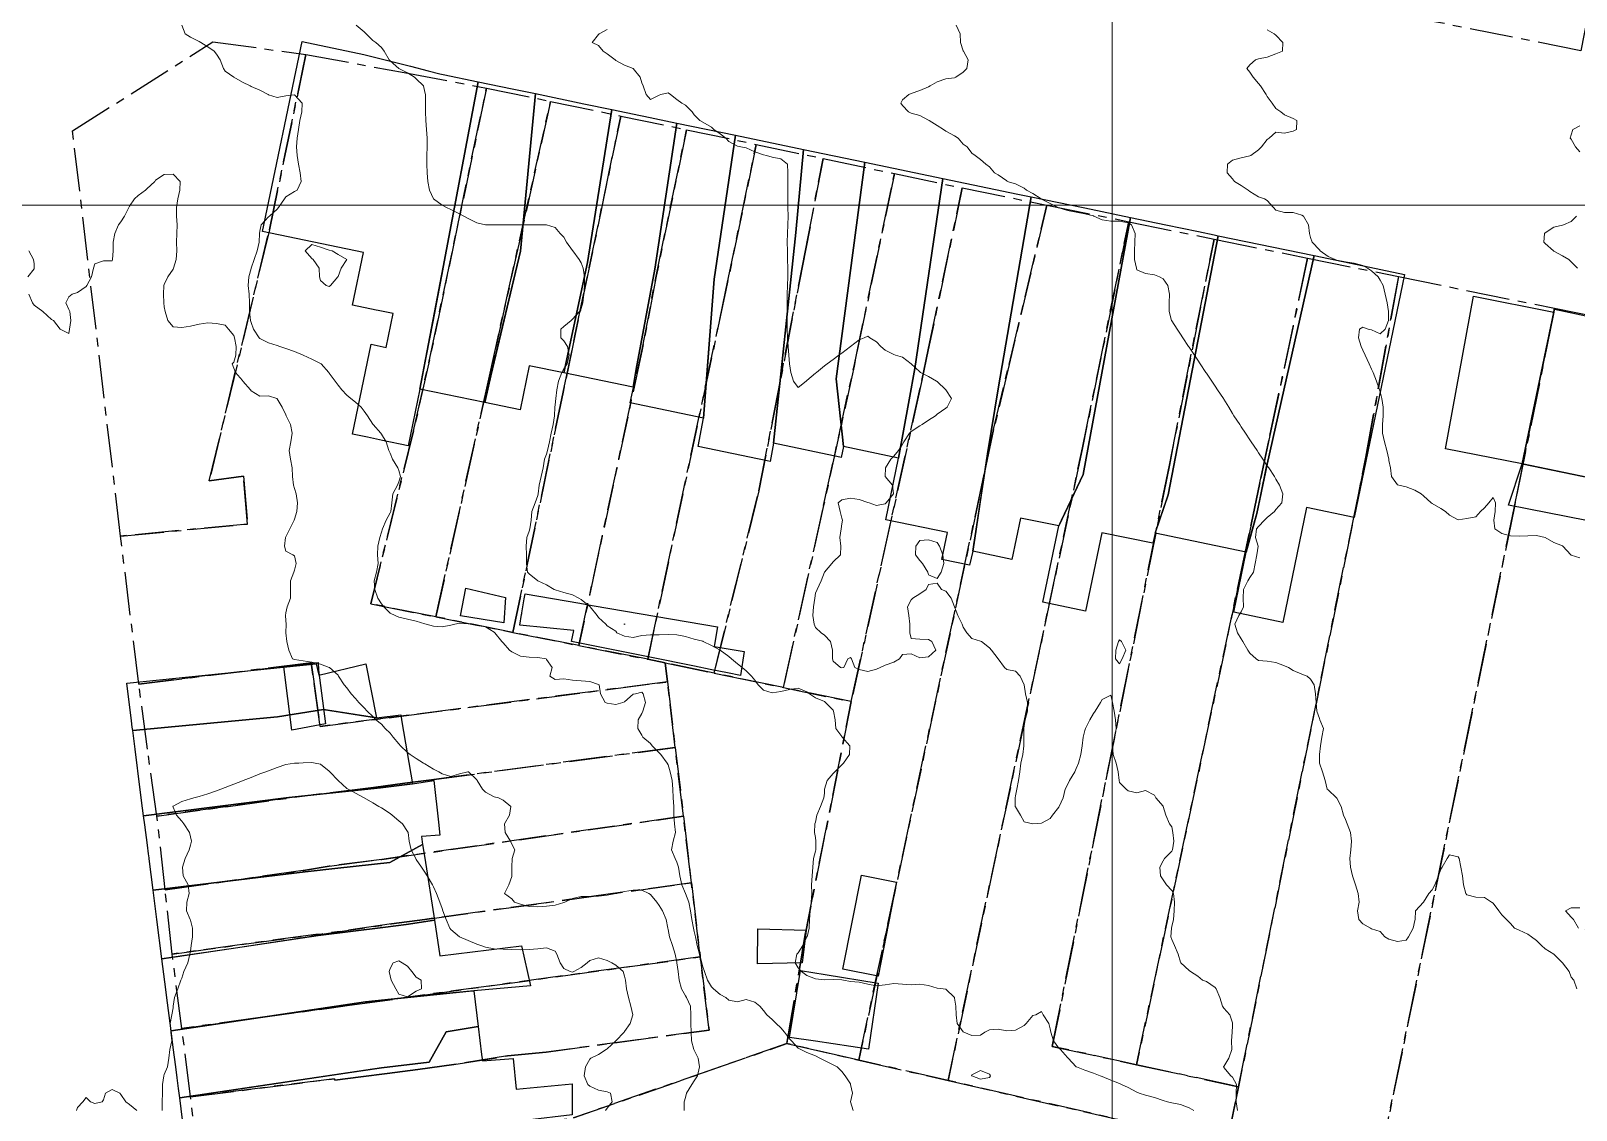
# Model space of a CAD drawing. Header units: centimetres. Extents: x 0 to 642158, y -847 to 649707.
# Drawn here: x 617204.6 to 617293.5, y 621535.3 to 621597.4 of the extents above; entities that cross this region are included whole.
import ezdxf

# ---------------------------------------------------------------- set-up
doc = ezdxf.new("R2010")
doc.units = ezdxf.units.CM
doc.header["$MEASUREMENT"] = 0
doc.linetypes.add('CENTERX2', pattern=[4, 2.5, -0.5, 0.5, -0.5])
doc.layers.add('MEV_grille', color=254, linetype='Continuous', lineweight=9)
doc.layers.add('WAL_topographie 0.5', color=253, linetype='Continuous', lineweight=20)
doc.layers.add('SPW_batiments', color=7, linetype='Continuous')
doc.layers.add('SPW_parcellaire cadastral', color=7, linetype='CENTERX2', lineweight=25, true_color=0xff0542)

# ---------------------------------------------------------------- blocks, each defined once
blk = doc.blocks.new('*U114')
at = {"layer": 'MEV_grille', "transparency": 33554687}
blk.add_lwpolyline([(-1338.461, 0), (1338.461, 0)], dxfattribs=at)
blk = doc.blocks.new('*U115')
at = {"layer": 'MEV_grille', "color": 0, "linetype": 'ByBlock', "lineweight": -2, "transparency": 16777216}
blk.add_blockref('*U114', (0, -800), dxfattribs=at)
blk = doc.blocks.new('*U112')
at = {"layer": 'MEV_grille', "transparency": 33554687}
blk.add_lwpolyline([(0, 1825.476), (0, -1825.476)], dxfattribs=at)
blk = doc.blocks.new('*U113')
at = {"layer": 'MEV_grille', "color": 0, "linetype": 'ByBlock', "lineweight": -2, "transparency": 16777216}
blk.add_blockref('*U112', (1900, 0), dxfattribs=at)

msp = doc.modelspace()

# ---------------------------------------------------------------- linework, layer by layer
at = {"layer": 'SPW_batiments'}
for points in [[(617226.292, 621573.532), (617224.816, 621573.839), (617223.946, 621574.02), (617223.088, 621574.199), (617224.164, 621579.369), (617225.023, 621579.19), (617225.429, 621581.139), (617224.569, 621581.318), (617224.445, 621581.344), (617223.083, 621581.627), (617223.714, 621584.658), (617217.911, 621585.865), (617220.187, 621596.803), (617223.733, 621596.065), (617225.97, 621595.496), (617226.423, 621595.38), (617227.442, 621595.121), (617228.104, 621594.953), (617228.298, 621594.913), (617230.315, 621594.493), (617228.304, 621583.815), (617228.283, 621583.707), (617227.706, 621580.665), (617227.334, 621578.708), (617226.97, 621576.79), (617226.292, 621573.532)], [(617230.7, 621576.014), (617226.97, 621576.79), (617228.304, 621583.815), (617230.315, 621594.493), (617232.277, 621594.085), (617233.623, 621593.805), (617232.758, 621584.734), (617231.045, 621577.553), (617230.7, 621576.014)], [(617233.259, 621578.139), (617232.729, 621575.592), (617230.7, 621576.014), (617231.045, 621577.553), (617231.282, 621578.55), (617232.758, 621584.734), (617233.623, 621593.805), (617236.398, 621593.227), (617238.016, 621592.891), (617236.619, 621584.077), (617235.253, 621577.724), (617233.259, 621578.139)], [(617239.235, 621576.896), (617235.253, 621577.724), (617236.619, 621584.077), (617238.016, 621592.891), (617239.667, 621592.547), (617239.86, 621592.507), (617241.759, 621592.111), (617240.494, 621583.688), (617239.417, 621577.929), (617239.235, 621576.896)], [(617243.29, 621575.119), (617239.077, 621575.995), (617239.263, 621576.89), (617239.235, 621576.896), (617239.417, 621577.929), (617240.494, 621583.688), (617241.759, 621592.111), (617245.136, 621591.409), (617243.91, 621583.13), (617243.29, 621575.119)], [(617246.951, 621572.665), (617242.988, 621573.49), (617243.29, 621575.119), (617243.484, 621577.631), (617243.91, 621583.13), (617245.136, 621591.409), (617249.056, 621590.593), (617248.606, 621585.813), (617247.317, 621573.673), (617247.137, 621572.626), (617246.951, 621572.665)], [(617251.356, 621573.48), (617251.227, 621572.86), (617251.136, 621572.879), (617247.317, 621573.673), (617248.606, 621585.813), (617249.056, 621590.593), (617252.59, 621589.858), (617250.937, 621577.391), (617251.356, 621573.48)], [(617251.356, 621573.48), (617250.937, 621577.391), (617252.59, 621589.858), (617257.079, 621588.924), (617255.461, 621577.985), (617255.135, 621576.182), (617254.522, 621572.821), (617251.356, 621573.48)], [(617261.398, 621588.025), (617262.151, 621587.869), (617260.274, 621576.926), (617259.653, 621573.063), (617259.287, 621570.678), (617258.906, 621568.197), (617258.791, 621567.448), (617258.615, 621566.644), (617257.014, 621566.978), (617257.336, 621568.524), (617253.782, 621569.264), (617254.522, 621572.821), (617255.135, 621576.182), (617255.461, 621577.985), (617257.079, 621588.924), (617261.398, 621588.025)], [(617267.868, 621586.679), (617265.144, 621571.865), (617263.746, 621568.907), (617261.536, 621569.366), (617261.039, 621566.98), (617258.791, 621567.448), (617259.161, 621569.859), (617259.653, 621573.063), (617260.274, 621576.926), (617262.149, 621587.861), (617262.151, 621587.869), (617265.255, 621587.223), (617267.868, 621586.679)], [(617263.907, 621569.248), (617265.144, 621571.865), (617267.868, 621586.679), (617269.908, 621586.254), (617271.8, 621585.86), (617272.687, 621585.676), (617272.932, 621585.625), (617270.055, 621570.703), (617269.297, 621568.519), (617269.291, 621568.5), (617269.168, 621567.909), (617266.221, 621568.522), (617265.281, 621564.002), (617262.831, 621564.512), (617263.746, 621568.907), (617263.802, 621569.025), (617263.907, 621569.248)], [(617274.538, 621567.408), (617269.291, 621568.5), (617270.055, 621570.703), (617272.932, 621585.625), (617278.447, 621584.478), (617275.737, 621572.46), (617275.149, 621569.625), (617274.538, 621567.408)], [(617280.928, 621583.961), (617283.66, 621583.393), (617280.747, 621569.395), (617278.015, 621569.963), (617276.64, 621563.356), (617273.817, 621563.944), (617274.538, 621567.408), (617274.868, 621568.603), (617275.149, 621569.625), (617275.335, 621570.52), (617275.732, 621572.437), (617275.737, 621572.46), (617278.447, 621584.477), (617280.928, 621583.961)], [(617292.253, 621581.223), (617290.421, 621572.495), (617286.02, 621573.353), (617287.619, 621582.137), (617292.253, 621581.223)], [(617300.955, 621579.547), (617299.005, 621570.707), (617290.421, 621572.495), (617292.253, 621581.223), (617292.286, 621581.387), (617300.955, 621579.547)], [(617290.421, 621572.495), (617296.839, 621571.159), (617296.367, 621568.773), (617289.645, 621570.103), (617290.421, 621572.495)], [(617231.888, 621564.797), (617231.789, 621563.33), (617229.306, 621563.73), (617229.605, 621565.33), (617231.888, 621564.797)], [(617243.68, 621560.644), (617242.773, 621560.826), (617240.209, 621561.344), (617235.691, 621562.256), (617235.828, 621562.881), (617232.711, 621563.189), (617232.818, 621563.816), (617232.828, 621563.87), (617232.833, 621563.903), (617232.973, 621564.714), (617233.022, 621565), (617236.173, 621564.458), (617236.881, 621564.337), (617240.608, 621563.697), (617244.101, 621563.097), (617243.927, 621562.08), (617243.907, 621561.967), (617245.632, 621561.67), (617245.419, 621560.293), (617244.673, 621560.443), (617243.68, 621560.644)], [(617221.148, 621560.314), (617223.858, 621560.972), (617224.473, 621557.854), (617221.636, 621558.302), (617221.408, 621558.339), (617218.771, 621557.924), (617210.431, 621557.137), (617210.406, 621557.329), (617210.36, 621557.692), (617210.085, 621559.846), (617220.989, 621560.967), (617221.148, 621560.314)], [(617221.122, 621560.612), (617221.523, 621557.512), (617219.583, 621557.156), (617219.129, 621560.789), (617220.756, 621561.002), (617221.101, 621561.048), (617221.122, 621560.612)], [(617224.473, 621557.854), (617225.865, 621558.035), (617225.934, 621557.623), (617226.535, 621554.051), (617224.688, 621553.831), (617224.534, 621553.814), (617219.427, 621553.271), (617211.058, 621552.221), (617211.003, 621552.651), (617210.867, 621553.721), (617210.57, 621556.046), (617210.431, 621557.137), (617218.771, 621557.924), (617221.408, 621558.339), (617224.473, 621557.854)], [(617228.033, 621551.845), (617228.115, 621551.1), (617227.049, 621551.032), (617227.122, 621550.56), (617225.237, 621549.535), (617222.244, 621549.202), (617220.366, 621548.992), (617211.606, 621547.932), (617211.374, 621549.746), (617211.369, 621549.791), (617211.338, 621550.029), (617211.274, 621550.534), (617211.126, 621551.695), (617211.058, 621552.221), (617219.427, 621553.271), (617221.402, 621553.481), (617224.688, 621553.831), (617226.535, 621554.051), (617227.768, 621554.257), (617228.033, 621551.845)], [(617225.237, 621549.535), (617227.122, 621550.56), (617227.244, 621549.771), (617227.798, 621546.207), (617226.171, 621545.956), (617224.986, 621545.806), (617221.11, 621545.314), (617216.092, 621544.564), (617212.112, 621543.97), (617211.822, 621546.243), (617211.606, 621547.932), (617220.366, 621548.992), (617222.244, 621549.202), (617225.237, 621549.535)], [(617254.407, 621548.399), (617253.358, 621542.983), (617251.308, 621543.383), (617252.39, 621548.799), (617254.407, 621548.399)], [(617212.112, 621543.97), (617221.11, 621545.314), (617224.986, 621545.806), (617226.171, 621545.956), (617227.798, 621546.207), (617228.116, 621544.157), (617232.823, 621544.735), (617233.341, 621542.433), (617230.076, 621542.141), (617228.454, 621541.977), (617223.825, 621541.508), (617212.64, 621539.835), (617212.379, 621541.878), (617212.336, 621542.219), (617212.112, 621543.97)], [(617249.208, 621545.633), (617248.974, 621543.749), (617246.408, 621543.682), (617246.424, 621545.698), (617249.208, 621545.633)], [(617252.8, 621538.776), (617249.734, 621539.229), (617248.25, 621539.448), (617248.874, 621543.305), (617250.301, 621543.072), (617253.344, 621542.574), (617252.8, 621538.776)], [(617230.076, 621542.141), (617230.323, 621540.091), (617228.478, 621539.775), (617227.491, 621538.03), (617224.755, 621537.705), (617213.134, 621535.966), (617213.064, 621536.515), (617212.986, 621537.121), (617212.905, 621537.759), (617212.762, 621538.875), (617212.64, 621539.835), (617223.825, 621541.508), (617229.802, 621542.113), (617230.076, 621542.141)], [(617213.134, 621535.966), (617223.569, 621537.528), (617224.755, 621537.705), (617227.491, 621538.03), (617228.478, 621539.775), (617230.323, 621540.091), (617230.519, 621538.466), (617230.563, 621538.103), (617232.339, 621538.249), (617232.502, 621536.474), (617235.731, 621536.772), (617235.733, 621534.997), (617233.149, 621534.693), (617232.671, 621534.633), (617231.006, 621534.424), (617228.177, 621534.069), (617224.937, 621533.519), (617216.482, 621532.082), (617215.613, 621531.934), (617213.684, 621531.658), (617213.295, 621534.701), (617213.134, 621535.966)]]:
    msp.add_lwpolyline(points, dxfattribs=at)
at = {"layer": 'SPW_parcellaire cadastral'}
for points in [[(617302.8, 621638.502), (617297.382, 621613.82), (617296.568, 621609.892), (617293.799, 621596.274), (617285.384, 621597.95), (617277.258, 621599.578), (617285.097, 621634.643), (617285.559, 621636.804), (617285.766, 621637.812), (617286.346, 621640.477), (617286.472, 621641.067), (617286.637, 621641.838)], [(617220.398, 621596.062), (617218.302, 621585.97), (617214.841, 621571.515), (617216.81, 621571.784), (617217.043, 621569.02), (617209.734, 621568.323), (617206.967, 621591.659), (617215.052, 621596.793), (617220.398, 621596.062)], [(617220.398, 621596.062), (617226.068, 621595.022), (617230.802, 621594.129), (617227.478, 621578.299), (617226.598, 621574.396), (617224.137, 621564.423), (617227.882, 621563.675), (617232.321, 621562.779), (617236.118, 621562.017), (617240.08, 621561.228), (617241.086, 621561.018), (617241.216, 621559.932), (617225.753, 621557.935), (617221.22, 621557.368), (617220.807, 621560.352), (617220.714, 621561.02), (617210.78, 621559.805), (617209.734, 621568.323), (617217.043, 621569.02), (617216.81, 621571.784), (617214.841, 621571.515), (617218.302, 621585.97), (617220.398, 621596.062)], [(617234.485, 621593.362), (617230.963, 621577.527), (617227.882, 621563.675), (617224.137, 621564.423), (617226.598, 621574.396), (617227.478, 621578.299), (617230.802, 621594.129), (617234.485, 621593.362)], [(617238.536, 621592.518), (617235.891, 621579.863), (617235.212, 621576.611), (617232.321, 621562.779), (617227.882, 621563.675), (617230.963, 621577.527), (617234.485, 621593.362), (617238.536, 621592.518)], [(617238.536, 621592.518), (617242.318, 621591.731), (617240.567, 621583.288), (617239.765, 621579.079), (617236.118, 621562.017), (617232.321, 621562.779), (617235.212, 621576.611), (617235.891, 621579.863), (617238.536, 621592.518)], [(617242.318, 621591.731), (617246.327, 621590.883), (617244.587, 621582.497), (617240.08, 621561.228), (617236.118, 621562.017), (617239.765, 621579.079), (617240.567, 621583.288), (617242.318, 621591.731)], [(617246.327, 621590.883), (617250.185, 621590.067), (617249.162, 621584.777), (617246.484, 621570.928), (617243.899, 621560.435), (617241.086, 621561.018), (617240.08, 621561.228), (617244.587, 621582.497), (617246.327, 621590.883)], [(617254.286, 621589.2), (617251.958, 621578.104), (617250.207, 621570.082), (617247.892, 621559.604), (617243.899, 621560.435), (617246.484, 621570.928), (617249.162, 621584.777), (617250.185, 621590.067), (617254.286, 621589.2)], [(617251.801, 621558.791), (617247.892, 621559.604), (617250.207, 621570.082), (617251.958, 621578.104), (617254.286, 621589.2), (617258.192, 621588.377), (617256.231, 621579.056), (617255.857, 621577.282), (617251.801, 621558.791)], [(617251.801, 621558.791), (617255.857, 621577.282), (617256.231, 621579.056), (617258.192, 621588.377), (617263.067, 621587.384), (617260.886, 621578.21), (617259.998, 621574.456), (617252.234, 621538.147), (617248.093, 621539.095), (617249.181, 621545.543), (617251.801, 621558.791)], [(617267.772, 621586.43), (617265.115, 621573.415), (617257.374, 621536.971), (617252.234, 621538.147), (617259.998, 621574.456), (617260.886, 621578.21), (617263.067, 621587.384), (617267.772, 621586.43)], [(617273.412, 621533.3), (617257.374, 621536.971), (617265.115, 621573.415), (617267.772, 621586.43), (617272.685, 621585.431), (617270.116, 621572.417), (617263.374, 621538.934), (617268.231, 621537.884), (617274.099, 621536.616), (617273.412, 621533.3)], [(617278.073, 621584.336), (617275.906, 621574.109), (617275.329, 621571.387), (617274.828, 621569), (617274.189, 621566.004), (617268.231, 621537.884), (617263.374, 621538.934), (617270.116, 621572.417), (617272.685, 621585.431), (617278.073, 621584.336)], [(617278.073, 621584.336), (617283.31, 621583.271), (617281.432, 621572.872), (617274.099, 621536.616), (617268.231, 621537.884), (617274.189, 621566.004), (617274.828, 621569), (617275.329, 621571.387), (617275.906, 621574.109), (617278.073, 621584.336)], [(617292.292, 621581.446), (617292.209, 621581.037), (617289.965, 621569.94), (617278.21, 621512.869), (617266.87, 621504.472), (617260.703, 621512.425), (617270.511, 621519.301), (617271.325, 621523.23), (617273.412, 621533.3), (617274.099, 621536.616), (617281.432, 621572.872), (617283.31, 621583.271), (617292.292, 621581.446)], [(617292.292, 621581.446), (617301.023, 621579.672), (617300.935, 621579.266), (617299.02, 621570.703), (617298.463, 621568.055), (617294.057, 621545.703), (617298.524, 621540.154), (617299.208, 621540.638), (617313.022, 621550.639), (617315.857, 621547.406), (617319.706, 621543.006), (617285.912, 621518.521), (617278.21, 621512.869), (617289.965, 621569.94), (617292.209, 621581.037), (617292.292, 621581.446)], [(617211.827, 621552.198), (617211.277, 621556.05), (617210.78, 621559.805), (617220.714, 621561.02), (617220.807, 621560.352), (617221.22, 621557.368), (617225.753, 621557.935), (617241.216, 621559.932), (617241.664, 621556.151), (617227.638, 621554.293), (617226.097, 621554.089), (617224.3, 621553.851), (617219.885, 621553.3), (617211.827, 621552.198)], [(617242.136, 621552.192), (617241.664, 621556.151), (617241.216, 621559.932), (617241.086, 621561.018), (617243.899, 621560.435), (617247.892, 621559.604), (617251.801, 621558.791), (617249.181, 621545.543), (617248.093, 621539.095), (617235.803, 621534.821)], [(617211.827, 621552.198), (617219.885, 621553.3), (617224.3, 621553.851), (617226.097, 621554.089), (617227.638, 621554.293), (617241.664, 621556.151), (617242.136, 621552.192), (617224.777, 621549.705), (617221.746, 621549.315), (617220.379, 621549.079), (617212.296, 621547.948), (617211.827, 621552.198)], [(617242.595, 621548.36), (617227.246, 621546.251), (617225.337, 621545.988), (617221.314, 621545.409), (617220.973, 621545.388), (617212.703, 621544.252), (617212.296, 621547.948), (617220.379, 621549.079), (617221.746, 621549.315), (617224.777, 621549.705), (617242.136, 621552.192), (617242.595, 621548.36)], [(617214.258, 621531.931), (617213.758, 621536.026), (617222.053, 621537.078), (617222.065, 621536.989), (617223.565, 621537.186), (617225.086, 621537.385), (617226.843, 621537.615), (617228.914, 621537.887), (617232.009, 621538.387), (617234.231, 621538.606), (617243.612, 621539.88), (617243.108, 621544.092), (617242.595, 621548.36), (617242.136, 621552.192)], [(617242.595, 621548.36), (617243.108, 621544.092), (617222.909, 621541.305), (617221.869, 621541.161), (617213.263, 621539.974), (617212.703, 621544.252), (617220.973, 621545.388), (617221.314, 621545.409), (617225.337, 621545.988), (617227.246, 621546.251), (617242.595, 621548.36)], [(617213.758, 621536.026), (617213.263, 621539.974), (617221.869, 621541.161), (617222.909, 621541.305), (617243.108, 621544.092), (617243.612, 621539.88), (617234.231, 621538.606), (617232.009, 621538.387), (617228.914, 621537.887), (617226.843, 621537.615), (617225.086, 621537.385), (617223.565, 621537.186), (617222.065, 621536.989), (617222.053, 621537.078), (617213.758, 621536.026)], [(617216.272, 621532.199), (617225.7, 621533.437), (617228.38, 621533.768), (617230.546, 621534.035), (617231.859, 621534.197), (617232.956, 621534.333), (617232.939, 621534.446), (617235.803, 621534.821), (617248.093, 621539.095), (617252.234, 621538.147), (617257.374, 621536.971), (617273.412, 621533.3), (617271.325, 621523.23), (617242.693, 621530.731), (617241.126, 621530.581), (617231.395, 621529.071), (617216.792, 621527.174), (617216.272, 621532.199)]]:
    msp.add_lwpolyline(points, dxfattribs=at)
at = {"layer": 'WAL_topographie 0.5'}
for points in [[(617213.265, 621597.75), (617213.446, 621597.25), (617213.75, 621597.054), (617214.25, 621596.808), (617214.355, 621596.75), (617214.75, 621596.507), (617215.117, 621596.25), (617215.25, 621596.083), (617215.467, 621595.75), (617215.655, 621595.25), (617215.75, 621595.097), (617216.25, 621594.75), (617216.25, 621594.75), (617216.75, 621594.474), (617217.19, 621594.25), (617217.25, 621594.216), (617217.75, 621594.006), (617218.226, 621593.75), (617218.25, 621593.736), (617218.75, 621593.583), (617219.25, 621593.684), (617219.75, 621593.74), (617220.196, 621593.25), (617220.164, 621592.75), (617220.059, 621592.25), (617219.977, 621591.75), (617219.892, 621591.25), (617219.858, 621590.75), (617219.895, 621590.25), (617219.967, 621589.75), (617220.062, 621589.25), (617220.131, 621588.75), (617219.898, 621588.25), (617219.75, 621588.173), (617219.25, 621587.867), (617219.163, 621587.75), (617218.829, 621587.25), (617218.75, 621587.151), (617218.312, 621586.75), (617218.25, 621586.711), (617217.828, 621586.25), (617217.75, 621585.889), (617217.732, 621585.75), (617217.713, 621585.25), (617217.599, 621584.75), (617217.418, 621584.25), (617217.252, 621583.75), (617217.25, 621583.743), (617217.124, 621583.25), (617217.087, 621582.75), (617217.134, 621582.25), (617217.155, 621581.75), (617217.148, 621581.25), (617217.21, 621580.75), (617217.25, 621580.617), (617217.389, 621580.25), (617217.714, 621579.75), (617217.75, 621579.712), (617218.25, 621579.454), (617218.75, 621579.302), (617218.893, 621579.25), (617219.25, 621579.134), (617219.75, 621578.951), (617220.25, 621578.75), (617220.25, 621578.75), (617220.75, 621578.524), (617221.25, 621578.274), (617221.287, 621578.25), (617221.718, 621577.75), (617221.75, 621577.706), (617222.082, 621577.25), (617222.25, 621577.02), (617222.47, 621576.75), (617222.75, 621576.433), (617222.986, 621576.25), (617223.25, 621576.032), (617223.591, 621575.75), (617223.75, 621575.524), (617223.946, 621575.25), (617224.25, 621574.773), (617224.266, 621574.75), (617224.711, 621574.25), (617224.75, 621574.203), (617225.023, 621573.75), (617225.183, 621573.25), (617225.25, 621573.103), (617225.381, 621572.75), (617225.692, 621572.25), (617225.75, 621572.101), (617225.846, 621571.75), (617225.75, 621571.449), (617225.671, 621571.25), (617225.4, 621570.75), (617225.351, 621570.25), (617225.289, 621569.75), (617225.25, 621569.668), (617225.027, 621569.25), (617224.813, 621568.75), (617224.75, 621568.544), (617224.653, 621568.25), (617224.547, 621567.75), (617224.533, 621567.25), (617224.559, 621566.75), (617224.465, 621566.25), (617224.335, 621565.75), (617224.363, 621565.25), (617224.55, 621564.75), (617224.75, 621564.425), (617224.893, 621564.25), (617225.25, 621563.88), (617225.539, 621563.75), (617225.75, 621563.652), (617226.25, 621563.546), (617226.75, 621563.424), (617227.25, 621563.268), (617227.323, 621563.25), (617227.75, 621563.136), (617228.25, 621563.099), (617228.75, 621563.19), (617228.977, 621563.25), (617229.25, 621563.302), (617229.75, 621563.263), (617229.868, 621563.25), (617230.25, 621563.184), (617230.75, 621563.09), (617231.25, 621562.787), (617231.281, 621562.75), (617231.689, 621562.25), (617231.75, 621562.182), (617232.121, 621561.75), (617232.25, 621561.651), (617232.75, 621561.417), (617233.25, 621561.355), (617233.75, 621561.337), (617234.233, 621561.25), (617234.25, 621561.227), (617234.589, 621560.75), (617234.442, 621560.25), (617234.75, 621560.068), (617235.25, 621560.114), (617235.75, 621560.031), (617236.25, 621559.985), (617236.75, 621559.944), (617237.25, 621559.769), (617237.286, 621559.75), (617237.361, 621559.25), (617237.639, 621558.75), (617237.75, 621558.7), (617238.25, 621558.635), (617238.643, 621558.75), (617238.75, 621558.788), (617239.25, 621559.213), (617239.387, 621559.25), (617239.75, 621559.341), (617239.823, 621559.25), (617239.954, 621558.75), (617239.809, 621558.25), (617239.75, 621558.103), (617239.524, 621557.75), (617239.521, 621557.25), (617239.75, 621556.861), (617239.803, 621556.75), (617240.25, 621556.376), (617240.341, 621556.25), (617240.75, 621555.851), (617240.827, 621555.75), (617241.2, 621555.25), (617241.25, 621555.158), (617241.383, 621554.75), (617241.488, 621554.25), (617241.536, 621553.75), (617241.556, 621553.25), (617241.582, 621552.75), (617241.582, 621552.25), (617241.623, 621551.75), (617241.679, 621551.25), (617241.543, 621550.75), (617241.457, 621550.25), (617241.663, 621549.75), (617241.75, 621549.542), (617241.862, 621549.25), (617241.926, 621548.75), (617242.038, 621548.25), (617242.247, 621547.75), (617242.25, 621547.744), (617242.455, 621547.25), (617242.554, 621546.75), (617242.62, 621546.25), (617242.716, 621545.75), (617242.75, 621545.557), (617242.824, 621545.25), (617242.929, 621544.75), (617243.067, 621544.25), (617243.201, 621543.75), (617243.25, 621543.515), (617243.342, 621543.25), (617243.529, 621542.75), (617243.75, 621542.367), (617243.875, 621542.25), (617244.25, 621541.925), (617244.583, 621541.75), (617244.75, 621541.593), (617245.25, 621541.495), (617245.75, 621541.633), (617246.25, 621541.487), (617246.53, 621541.25), (617246.75, 621541), (617246.946, 621540.75), (617247.25, 621540.488), (617247.478, 621540.25), (617247.75, 621540.003), (617247.959, 621539.75), (617248.25, 621539.377), (617248.357, 621539.25), (617248.75, 621538.832), (617248.905, 621538.75), (617249.25, 621538.583), (617249.75, 621538.393), (617249.995, 621538.25), (617250.25, 621538.115), (617250.75, 621537.884), (617250.996, 621537.75), (617251.25, 621537.496), (617251.457, 621537.25), (617251.75, 621536.772), (617251.762, 621536.75), (617251.868, 621536.25), (617251.75, 621535.75), (617251.906, 621535.25)], [(617223.302, 621597.75), (617223.75, 621597.368), (617223.868, 621597.25), (617224.25, 621596.868), (617224.432, 621596.75), (617224.75, 621596.47), (617224.917, 621596.25), (617225.2, 621595.75), (617225.25, 621595.704), (617225.75, 621595.259), (617225.761, 621595.25), (617226.25, 621595.003), (617226.654, 621594.75), (617226.75, 621594.657), (617227.164, 621594.25), (617227.25, 621593.893), (617227.288, 621593.75), (617227.289, 621593.25), (617227.291, 621592.75), (617227.302, 621592.25), (617227.342, 621591.75), (617227.385, 621591.25), (617227.386, 621590.75), (617227.368, 621590.25), (617227.365, 621589.75), (617227.388, 621589.25), (617227.429, 621588.75), (617227.517, 621588.25), (617227.75, 621587.75), (617227.75, 621587.75), (617228.25, 621587.375), (617228.5, 621587.25), (617228.75, 621587.125), (617229.25, 621586.875), (617229.5, 621586.75), (617229.75, 621586.625), (617230.25, 621586.368), (617230.75, 621586.25), (617231.25, 621586.25), (617231.75, 621586.25), (617232.25, 621586.25), (617232.75, 621586.25), (617233.25, 621586.25), (617233.75, 621586.25), (617234.25, 621586.25), (617234.25, 621586.25), (617234.75, 621586.103), (617235.05, 621585.75), (617235.25, 621585.54), (617235.407, 621585.25), (617235.75, 621584.77), (617235.765, 621584.75), (617236.141, 621584.25), (617236.25, 621584.055), (617236.37, 621583.75), (617236.435, 621583.25), (617236.437, 621582.75), (617236.411, 621582.25), (617236.343, 621581.75), (617236.25, 621581.437), (617236.162, 621581.25), (617235.75, 621580.813), (617235.667, 621580.75), (617235.25, 621580.405), (617235.077, 621580.25), (617235.071, 621579.75), (617235.25, 621579.565), (617235.457, 621579.25), (617235.565, 621578.75), (617235.437, 621578.25), (617235.25, 621577.962), (617235.138, 621577.75), (617234.945, 621577.25), (617234.853, 621576.75), (617234.784, 621576.25), (617234.75, 621575.893), (617234.733, 621575.75), (617234.709, 621575.25), (617234.643, 621574.75), (617234.522, 621574.25), (617234.435, 621573.75), (617234.317, 621573.25), (617234.25, 621573.036), (617234.143, 621572.75), (617234.069, 621572.25), (617233.942, 621571.75), (617233.831, 621571.25), (617233.778, 621570.75), (617233.75, 621570.672), (617233.593, 621570.25), (617233.413, 621569.75), (617233.364, 621569.25), (617233.289, 621568.75), (617233.25, 621568.615), (617233.131, 621568.25), (617233.08, 621567.75), (617233.11, 621567.25), (617233.093, 621566.75), (617233.151, 621566.25), (617233.25, 621566.151), (617233.75, 621565.75), (617233.75, 621565.75), (617234.25, 621565.514), (617234.702, 621565.25), (617234.75, 621565.232), (617235.25, 621565.079), (617235.75, 621564.943), (617236.11, 621564.75), (617236.25, 621564.682), (617236.75, 621564.265), (617236.765, 621564.25), (617237.168, 621563.75), (617237.25, 621563.632), (617237.667, 621563.25), (617237.75, 621563.163), (617238.25, 621562.844), (617238.308, 621562.75), (617238.75, 621562.567), (617239.25, 621562.494), (617239.75, 621562.607), (617240.25, 621562.641), (617240.75, 621562.645), (617241.25, 621562.656), (617241.75, 621562.648), (617242.25, 621562.541), (617242.75, 621562.394), (617243.25, 621562.267), (617243.282, 621562.25), (617243.75, 621562.023), (617244.25, 621561.75), (617244.25, 621561.75), (617244.75, 621561.386), (617244.906, 621561.25), (617245.25, 621560.966), (617245.521, 621560.75), (617245.75, 621560.568), (617246.047, 621560.25), (617246.25, 621560.025), (617246.438, 621559.75), (617246.75, 621559.457), (617247.25, 621559.296), (617247.75, 621559.367), (617248.25, 621559.487), (617248.75, 621559.566), (617249.25, 621559.36), (617249.396, 621559.25), (617249.75, 621559.02), (617250.25, 621558.796), (617250.317, 621558.75), (617250.75, 621558.302), (617250.776, 621558.25), (617250.866, 621557.75), (617250.921, 621557.25), (617251.25, 621556.778), (617251.27, 621556.75), (617251.722, 621556.25), (617251.706, 621555.75), (617251.347, 621555.25), (617251.25, 621555.146), (617250.856, 621554.75), (617250.75, 621554.649), (617250.41, 621554.25), (617250.26, 621553.75), (617250.25, 621553.523), (617250.222, 621553.25), (617250.025, 621552.75), (617249.814, 621552.25), (617249.75, 621551.853), (617249.709, 621551.75), (617249.692, 621551.25), (617249.75, 621550.959), (617249.765, 621550.75), (617249.759, 621550.25), (617249.75, 621550.185), (617249.634, 621549.75), (617249.59, 621549.25), (617249.542, 621548.75), (617249.513, 621548.25), (617249.528, 621547.75), (617249.492, 621547.25), (617249.431, 621546.75), (617249.398, 621546.25), (617249.371, 621545.75), (617249.252, 621545.25), (617249.25, 621545.245), (617249.012, 621544.75), (617248.75, 621544.328), (617248.668, 621544.25), (617248.569, 621543.75), (617248.75, 621543.467), (617248.926, 621543.25), (617249.25, 621543.027), (617249.75, 621542.829), (617250.25, 621542.764), (617250.75, 621542.782), (617251.25, 621542.763), (617251.361, 621542.75), (617251.75, 621542.68), (617252.25, 621542.628), (617252.75, 621542.517), (617253.25, 621542.432), (617253.75, 621542.475), (617254.25, 621542.551), (617254.75, 621542.515), (617255.25, 621542.491), (617255.75, 621542.515), (617256.25, 621542.438), (617256.75, 621542.282), (617257.083, 621542.25), (617257.25, 621542.233), (617257.741, 621541.75), (617257.75, 621541.719), (617257.818, 621541.25), (617257.839, 621540.75), (617257.898, 621540.25), (617258.25, 621539.767), (617258.29, 621539.75), (617258.75, 621539.561), (617259.25, 621539.578), (617259.494, 621539.75), (617259.75, 621539.89), (617260.25, 621539.92), (617260.75, 621539.839), (617261.25, 621539.875), (617261.75, 621540.135), (617261.868, 621540.25), (617262.25, 621540.708), (617262.429, 621540.75), (617262.75, 621540.954), (617262.85, 621540.75), (617263.181, 621540.25), (617263.25, 621539.956), (617263.288, 621539.75), (617263.442, 621539.25), (617263.75, 621538.832), (617263.845, 621538.75), (617264.25, 621538.303), (617264.294, 621538.25), (617264.75, 621537.766), (617264.774, 621537.75), (617265.25, 621537.559), (617265.75, 621537.404), (617266.125, 621537.25), (617266.25, 621537.199), (617266.75, 621537), (617267.25, 621536.801), (617267.367, 621536.75), (617267.75, 621536.566), (617268.25, 621536.296), (617268.379, 621536.25), (617268.75, 621536.137), (617269.25, 621536), (617269.75, 621535.821), (617270.016, 621535.75), (617270.25, 621535.691), (617270.75, 621535.594), (617271.25, 621535.397), (617271.516, 621535.25)], [(617237.75, 621597.492), (617237.281, 621597.25), (617237.25, 621597.208), (617236.883, 621596.75), (617237.25, 621596.578), (617237.519, 621596.25), (617237.75, 621596.105), (617238.208, 621595.75), (617238.25, 621595.715), (617238.75, 621595.451), (617239.25, 621595.25), (617239.25, 621595.25), (617239.644, 621594.75), (617239.75, 621594.424), (617239.81, 621594.25), (617240, 621593.75), (617240.25, 621593.47), (617240.75, 621593.719), (617240.841, 621593.75), (617241.25, 621593.862), (617241.391, 621593.75), (617241.75, 621593.462), (617242.054, 621593.25), (617242.25, 621593.133), (617242.641, 621592.75), (617242.75, 621592.589), (617243.089, 621592.25), (617243.25, 621592.156), (617243.75, 621591.875), (617243.896, 621591.75), (617244.25, 621591.482), (617244.571, 621591.25), (617244.75, 621591.05), (617245.25, 621590.78), (617245.438, 621590.75), (617245.75, 621590.676), (617246.25, 621590.454), (617246.75, 621590.283), (617246.926, 621590.25), (617247.25, 621590.15), (617247.75, 621590.047), (617248.122, 621589.75), (617248.152, 621589.25), (617248.148, 621588.75), (617248.144, 621588.25), (617248.143, 621587.75), (617248.15, 621587.25), (617248.161, 621586.75), (617248.154, 621586.25), (617248.13, 621585.75), (617248.118, 621585.25), (617248.123, 621584.75), (617248.134, 621584.25), (617248.139, 621583.75), (617248.139, 621583.25), (617248.127, 621582.75), (617248.108, 621582.25), (617248.106, 621581.75), (617248.111, 621581.25), (617248.111, 621580.75), (617248.111, 621580.25), (617248.129, 621579.75), (617248.172, 621579.25), (617248.215, 621578.75), (617248.25, 621578.25), (617248.25, 621578.25), (617248.322, 621577.75), (617248.469, 621577.25), (617248.75, 621576.875), (617249.2, 621577.25), (617249.25, 621577.286), (617249.75, 621577.714), (617249.796, 621577.75), (617250.25, 621578.135), (617250.417, 621578.25), (617250.75, 621578.5), (617251.083, 621578.75), (617251.25, 621578.865), (617251.75, 621579.25), (617251.75, 621579.25), (617252.25, 621579.635), (617252.55, 621579.75), (617252.75, 621579.833), (617252.861, 621579.75), (617253.25, 621579.517), (617253.5, 621579.25), (617253.75, 621579.028), (617254.25, 621578.778), (617254.35, 621578.75), (617254.75, 621578.632), (617255.25, 621578.25), (617255.25, 621578.25), (617255.75, 621577.779), (617255.796, 621577.75), (617256.25, 621577.512), (617256.708, 621577.25), (617256.75, 621577.221), (617257.25, 621576.75), (617257.25, 621576.75), (617257.568, 621576.25), (617257.323, 621575.75), (617257.25, 621575.7), (617256.75, 621575.34), (617256.655, 621575.25), (617256.25, 621575), (617255.884, 621574.75), (617255.75, 621574.671), (617255.25, 621574.348), (617255.152, 621574.25), (617254.831, 621573.75), (617254.75, 621573.61), (617254.519, 621573.25), (617254.25, 621572.923), (617254.08, 621572.75), (617253.767, 621572.25), (617253.75, 621571.75), (617254.173, 621571.25), (617254.232, 621570.75), (617253.804, 621570.25), (617253.75, 621570.187), (617253.25, 621570.083), (617252.833, 621570.25), (617252.75, 621570.268), (617252.25, 621570.439), (617251.75, 621570.504), (617251.25, 621570.417), (617251.039, 621570.25), (617251.162, 621569.75), (617251.25, 621569.365), (617251.287, 621569.25), (617251.25, 621569.036), (617251.222, 621568.75), (617251.141, 621568.25), (617251.207, 621567.75), (617251.172, 621567.25), (617250.75, 621566.841), (617250.686, 621566.75), (617250.25, 621566.25), (617250.25, 621566.25), (617250.073, 621565.75), (617249.828, 621565.25), (617249.75, 621565.044), (617249.694, 621564.75), (617249.624, 621564.25), (617249.595, 621563.75), (617249.663, 621563.25), (617249.75, 621563.052), (617250.074, 621562.75), (617250.25, 621562.612), (617250.612, 621562.25), (617250.72, 621561.75), (617250.721, 621561.25), (617250.75, 621561.125), (617251.187, 621560.75), (617251.25, 621560.731), (617251.365, 621560.75), (617251.603, 621561.25), (617251.75, 621561.336), (617251.811, 621561.25), (617252, 621560.75), (617252.25, 621560.636), (617252.75, 621560.525), (617253.25, 621560.663), (617253.467, 621560.75), (617253.75, 621560.883), (617254.25, 621561.062), (617254.576, 621561.25), (617254.75, 621561.5), (617255.25, 621561.554), (617255.75, 621561.31), (617256.25, 621561.379), (617256.661, 621561.75), (617256.436, 621562.25), (617256.25, 621562.364), (617255.75, 621562.388), (617255.25, 621562.432), (617255.174, 621562.75), (617255.165, 621563.25), (617255.111, 621563.75), (617255.029, 621564.25), (617255.25, 621564.647), (617255.35, 621564.75), (617255.75, 621565), (617256.114, 621565.25), (617256.25, 621565.531), (617256.75, 621565.614), (617257, 621565.25), (617257.25, 621565.153), (617257.556, 621564.75), (617257.75, 621564.25), (617257.75, 621564.25), (617257.934, 621563.75), (617258.183, 621563.25), (617258.25, 621563.083), (617258.457, 621562.75), (617258.75, 621562.423), (617259.25, 621562.271), (617259.296, 621562.25), (617259.75, 621561.893), (617259.868, 621561.75), (617260.25, 621561.25), (617260.25, 621561.25), (617260.625, 621560.75), (617260.75, 621560.65), (617261.25, 621560.544), (617261.52, 621560.25), (617261.75, 621559.75), (617261.75, 621559.75), (617261.838, 621559.25), (617261.944, 621558.75), (617261.953, 621558.25), (617261.811, 621557.75), (617261.75, 621557.417), (617261.729, 621557.25), (617261.731, 621556.75), (617261.745, 621556.25), (617261.673, 621555.75), (617261.569, 621555.25), (617261.503, 621554.75), (617261.437, 621554.25), (617261.342, 621553.75), (617261.25, 621553.368), (617261.234, 621553.25), (617261.246, 621552.75), (617261.25, 621552.728), (617261.539, 621552.25), (617261.75, 621551.869), (617262.25, 621551.75), (617262.75, 621551.8), (617263.25, 621552.062), (617263.378, 621552.25), (617263.75, 621552.723), (617263.767, 621552.75), (617263.991, 621553.25), (617264.11, 621553.75), (617264.25, 621554), (617264.366, 621554.25), (617264.664, 621554.75), (617264.75, 621554.944), (617264.888, 621555.25), (617265.023, 621555.75), (617265.09, 621556.25), (617265.154, 621556.75), (617265.25, 621557.125), (617265.287, 621557.25), (617265.527, 621557.75), (617265.75, 621558.1), (617265.846, 621558.25), (617266.15, 621558.75), (617266.25, 621558.911), (617266.75, 621559.156), (617266.843, 621558.75), (617266.945, 621558.25), (617267.018, 621557.75), (617267.043, 621557.25), (617266.975, 621556.75), (617266.842, 621556.25), (617266.883, 621555.75), (617267.05, 621555.25), (617267.17, 621554.75), (617267.218, 621554.25), (617267.25, 621554.125), (617267.625, 621553.75), (617267.75, 621553.65), (617268.25, 621553.536), (617268.75, 621553.679), (617269.25, 621553.404), (617269.345, 621553.25), (617269.75, 621552.778), (617269.766, 621552.75), (617269.911, 621552.25), (617270.132, 621551.75), (617270.25, 621551.576), (617270.32, 621551.25), (617270.37, 621550.75), (617270.29, 621550.25), (617270.25, 621550.181), (617269.833, 621549.75), (617269.75, 621549.625), (617269.562, 621549.25), (617269.611, 621548.75), (617269.75, 621548.52), (617269.946, 621548.25), (617270.25, 621547.911), (617270.346, 621547.75), (617270.415, 621547.25), (617270.394, 621546.75), (617270.35, 621546.25), (617270.25, 621545.841), (617270.231, 621545.75), (617270.196, 621545.25), (617270.25, 621545.088), (617270.417, 621544.75), (617270.627, 621544.25), (617270.75, 621543.781), (617270.781, 621543.75), (617271.25, 621543.309), (617271.327, 621543.25), (617271.75, 621542.975), (617272.031, 621542.75), (617272.25, 621542.671), (617272.75, 621542.321), (617272.808, 621542.25), (617273.018, 621541.75), (617273.182, 621541.25), (617273.25, 621541.136), (617273.588, 621540.75), (617273.75, 621540.286), (617273.758, 621540.25), (617273.75, 621540.125), (617273.731, 621539.75), (617273.693, 621539.25), (617273.719, 621538.75), (617273.541, 621538.25), (617273.25, 621537.772), (617273.237, 621537.75), (617273.25, 621537.728), (617273.656, 621537.25), (617273.75, 621537.173), (617273.979, 621536.75), (617273.966, 621536.25), (617273.959, 621535.75), (617274.044, 621535.25)], [(617257.838, 621597.75), (617258.063, 621597.25), (617258.093, 621596.75), (617258.25, 621596.279), (617258.266, 621596.25), (617258.54, 621595.75), (617258.462, 621595.25), (617258.25, 621595.05), (617257.83, 621594.75), (617257.75, 621594.715), (617257.25, 621594.65), (617256.75, 621594.482), (617256.337, 621594.25), (617256.25, 621594.196), (617255.75, 621593.979), (617255.25, 621593.818), (617255.111, 621593.75), (617254.75, 621593.44), (617254.663, 621593.25), (617254.75, 621593.117), (617255.094, 621592.75), (617255.25, 621592.69), (617255.75, 621592.543), (617256.25, 621592.279), (617256.288, 621592.25), (617256.75, 621591.964), (617257.11, 621591.75), (617257.25, 621591.651), (617257.75, 621591.373), (617257.95, 621591.25), (617258.25, 621590.904), (617258.472, 621590.75), (617258.75, 621590.375), (617258.942, 621590.25), (617259.25, 621590.015), (617259.55, 621589.75), (617259.75, 621589.592), (617260.046, 621589.25), (617260.25, 621589.121), (617260.75, 621588.778), (617260.783, 621588.75), (617261.25, 621588.61), (617261.75, 621588.356), (617261.893, 621588.25), (617262.25, 621588.052), (617262.725, 621587.75), (617262.75, 621587.735), (617263.25, 621587.475), (617263.721, 621587.25), (617263.75, 621587.235), (617264.25, 621587.067), (617264.75, 621586.979), (617265.25, 621586.887), (617265.75, 621586.761), (617265.774, 621586.75), (617266.25, 621586.538), (617266.75, 621586.456), (617267.25, 621586.465), (617267.75, 621586.372), (617267.937, 621586.25), (617268.15, 621585.75), (617268.13, 621585.25), (617268.11, 621584.75), (617268.116, 621584.25), (617268.214, 621583.75), (617268.25, 621583.667), (617268.75, 621583.44), (617269.25, 621583.368), (617269.55, 621583.25), (617269.75, 621583.135), (617270.028, 621582.75), (617270.118, 621582.25), (617270.102, 621581.75), (617270.106, 621581.25), (617270.239, 621580.75), (617270.25, 621580.728), (617270.556, 621580.25), (617270.75, 621579.959), (617270.889, 621579.75), (617271.222, 621579.25), (617271.25, 621579.208), (617271.556, 621578.75), (617271.75, 621578.459), (617271.889, 621578.25), (617272.222, 621577.75), (617272.25, 621577.708), (617272.556, 621577.25), (617272.75, 621576.959), (617272.889, 621576.75), (617273.222, 621576.25), (617273.25, 621576.206), (617273.534, 621575.75), (617273.75, 621575.387), (617273.833, 621575.25), (617274.167, 621574.75), (617274.25, 621574.625), (617274.5, 621574.25), (617274.75, 621573.875), (617274.833, 621573.75), (617275.167, 621573.25), (617275.25, 621573.125), (617275.5, 621572.75), (617275.75, 621572.375), (617275.833, 621572.25), (617276.167, 621571.75), (617276.25, 621571.6), (617276.462, 621571.25), (617276.657, 621570.75), (617276.591, 621570.25), (617276.25, 621569.855), (617276.159, 621569.75), (617275.75, 621569.404), (617275.59, 621569.25), (617275.25, 621568.881), (617275.125, 621568.75), (617275.066, 621568.25), (617275.233, 621567.75), (617275.148, 621567.25), (617275.061, 621566.75), (617274.963, 621566.25), (617274.75, 621565.935), (617274.636, 621565.75), (617274.391, 621565.25), (617274.373, 621564.75), (617274.392, 621564.25), (617274.25, 621563.962), (617274.118, 621563.75), (617273.875, 621563.25), (617274.036, 621562.75), (617274.25, 621562.414), (617274.344, 621562.25), (617274.64, 621561.75), (617274.75, 621561.581), (617275.103, 621561.25), (617275.25, 621561.156), (617275.75, 621561.113), (617276.25, 621561.049), (617276.75, 621560.851), (617276.974, 621560.75), (617277.25, 621560.582), (617277.75, 621560.368), (617278.05, 621560.25), (617278.25, 621560.087), (617278.449, 621559.75), (617278.534, 621559.25), (617278.558, 621558.75), (617278.596, 621558.25), (617278.75, 621557.813), (617278.787, 621557.75), (617278.985, 621557.25), (617278.898, 621556.75), (617278.813, 621556.25), (617278.763, 621555.75), (617278.75, 621555.25), (617278.932, 621554.75), (617279.094, 621554.25), (617279.206, 621553.75), (617279.25, 621553.708), (617279.728, 621553.25), (617279.75, 621553.228), (617280.006, 621552.75), (617280.145, 621552.25), (617280.25, 621552), (617280.344, 621551.75), (617280.536, 621551.25), (617280.605, 621550.75), (617280.569, 621550.25), (617280.514, 621549.75), (617280.552, 621549.25), (617280.667, 621548.75), (617280.75, 621548.464), (617280.823, 621548.25), (617280.977, 621547.75), (617281.036, 621547.25), (617280.937, 621546.75), (617281.025, 621546.25), (617281.25, 621546), (617281.7, 621545.75), (617281.75, 621545.714), (617282.25, 621545.55), (617282.523, 621545.25), (617282.75, 621545.111), (617283.25, 621544.969), (617283.75, 621545.046), (617283.891, 621545.25), (617284.147, 621545.75), (617284.25, 621546.194), (617284.264, 621546.25), (617284.283, 621546.75), (617284.75, 621547.25), (617284.75, 621547.25), (617285.056, 621547.75), (617285.25, 621547.95), (617285.4, 621548.25), (617285.607, 621548.75), (617285.75, 621549.15), (617285.817, 621549.25), (617286.116, 621549.75), (617286.25, 621549.971), (617286.75, 621549.855), (617286.798, 621549.75), (617286.893, 621549.25), (617286.983, 621548.75), (617287.055, 621548.25), (617287.184, 621547.75), (617287.25, 621547.669), (617287.75, 621547.533), (617288.25, 621547.51), (617288.667, 621547.25), (617288.75, 621547.176), (617289.08, 621546.75), (617289.25, 621546.516), (617289.524, 621546.25), (617289.75, 621546.009), (617289.977, 621545.75), (617290.25, 621545.621), (617290.75, 621545.402), (617290.96, 621545.25), (617291.25, 621545.043), (617291.535, 621544.75), (617291.75, 621544.546), (617292.25, 621544.25), (617292.25, 621544.25), (617292.743, 621543.75), (617292.75, 621543.742), (617293.133, 621543.25), (617293.25, 621542.929), (617293.397, 621542.75), (617293.581, 621542.25)], [(617275.75, 621597.484), (617276.158, 621597.25), (617276.25, 621597.167), (617276.641, 621596.75), (617276.631, 621596.25), (617276.25, 621596.093), (617275.75, 621595.914), (617275.25, 621595.805), (617275.075, 621595.75), (617274.75, 621595.467), (617274.583, 621595.25), (617274.75, 621595.042), (617274.939, 621594.75), (617275.25, 621594.391), (617275.362, 621594.25), (617275.696, 621593.75), (617275.75, 621593.639), (617276.042, 621593.25), (617276.25, 621592.956), (617276.542, 621592.75), (617276.75, 621592.594), (617277.25, 621592.38), (617277.456, 621592.25), (617277.442, 621591.75), (617277.25, 621591.641), (617276.75, 621591.531), (617276.25, 621591.592), (617275.868, 621591.25), (617275.75, 621591.159), (617275.417, 621590.75), (617275.25, 621590.57), (617274.806, 621590.25), (617274.75, 621590.215), (617274.25, 621590.117), (617273.75, 621589.966), (617273.464, 621589.75), (617273.445, 621589.25), (617273.75, 621588.903), (617273.867, 621588.75), (617274.25, 621588.516), (617274.652, 621588.25), (617274.75, 621588.178), (617275.25, 621587.87), (617275.583, 621587.75), (617275.75, 621587.643), (617276.109, 621587.25), (617276.25, 621587.099), (617276.75, 621586.954), (617277.25, 621586.964), (617277.75, 621586.816), (617277.833, 621586.75), (617278.132, 621586.25), (617278.175, 621585.75), (617278.25, 621585.512), (617278.329, 621585.25), (617278.75, 621584.816), (617278.802, 621584.75), (617279.25, 621584.433), (617279.667, 621584.25), (617279.75, 621584.222), (617280.25, 621584.124), (617280.75, 621584.043), (617281.25, 621583.903), (617281.517, 621583.75), (617281.75, 621583.606), (617282.139, 621583.25), (617282.25, 621583.056), (617282.419, 621582.75), (617282.54, 621582.25), (617282.647, 621581.75), (617282.73, 621581.25), (617282.733, 621580.75), (617282.548, 621580.25), (617282.25, 621579.978), (617281.75, 621580.201), (617281.568, 621580.25), (617281.25, 621580.356), (617281.055, 621580.25), (617281, 621579.75), (617281.15, 621579.25), (617281.25, 621579.036), (617281.383, 621578.75), (617281.613, 621578.25), (617281.75, 621577.946), (617281.84, 621577.75), (617282.044, 621577.25), (617282.214, 621576.75), (617282.25, 621576.636), (617282.354, 621576.25), (617282.422, 621575.75), (617282.426, 621575.25), (617282.394, 621574.75), (617282.392, 621574.25), (617282.495, 621573.75), (617282.64, 621573.25), (617282.743, 621572.75), (617282.75, 621572.688), (617282.84, 621572.25), (617282.905, 621571.75), (617283.25, 621571.282), (617283.327, 621571.25), (617283.75, 621571.164), (617284.25, 621570.963), (617284.621, 621570.75), (617284.75, 621570.643), (617285.184, 621570.25), (617285.25, 621570.196), (617285.75, 621569.909), (617286.02, 621569.75), (617286.25, 621569.537), (617286.75, 621569.261), (617287.25, 621569.33), (617287.75, 621569.436), (617288.037, 621569.75), (617288.25, 621569.958), (617288.505, 621570.25), (617288.75, 621570.544), (617288.889, 621570.25), (617288.88, 621569.75), (617288.803, 621569.25), (617288.851, 621568.75), (617289.25, 621568.474), (617289.75, 621568.347), (617290.25, 621568.324), (617290.75, 621568.342), (617291.25, 621568.35), (617291.75, 621568.25), (617291.75, 621568.25), (617292.25, 621567.953), (617292.75, 621567.76), (617292.769, 621567.75), (617293.235, 621567.25), (617293.25, 621567.228), (617293.75, 621567.076)], [(617293.75, 621591.946), (617293.353, 621591.75), (617293.25, 621591.432), (617293.199, 621591.25), (617293.25, 621591.179), (617293.5, 621590.75), (617293.75, 621590.464)], [(617204.447, 621582.25), (617204.657, 621581.75), (617204.75, 621581.625), (617205.25, 621581.25), (617205.25, 621581.25), (617205.75, 621580.806), (617205.875, 621580.75), (617206.25, 621580.25), (617206.251, 621580.25), (617206.75, 621580), (617206.786, 621580.25), (617206.868, 621580.75), (617206.81, 621581.25), (617206.75, 621581.375), (617206.583, 621581.75), (617206.75, 621582.096), (617206.95, 621582.25), (617207.25, 621582.353), (617207.75, 621582.703), (617207.792, 621582.75), (617208.062, 621583.25), (617208.172, 621583.75), (617208.25, 621584), (617208.75, 621584.173), (617209.25, 621584.178), (617209.265, 621584.25), (617209.302, 621584.75), (617209.3, 621585.25), (617209.395, 621585.75), (617209.618, 621586.25), (617209.75, 621586.422), (617209.948, 621586.75), (617210.213, 621587.25), (617210.25, 621587.333), (617210.538, 621587.75), (617210.75, 621587.94), (617211.159, 621588.25), (617211.25, 621588.333), (617211.704, 621588.75), (617211.75, 621588.827), (617212.25, 621589.156), (617212.75, 621589.163), (617213.163, 621588.75), (617213.144, 621588.25), (617213.026, 621587.75), (617212.96, 621587.25), (617212.96, 621586.75), (617212.986, 621586.25), (617212.976, 621585.75), (617212.96, 621585.25), (617212.974, 621584.75), (617212.938, 621584.25), (617212.776, 621583.75), (617212.75, 621583.701), (617212.447, 621583.25), (617212.25, 621582.806), (617212.23, 621582.75), (617212.198, 621582.25), (617212.214, 621581.75), (617212.25, 621581.523), (617212.295, 621581.25), (617212.45, 621580.75), (617212.75, 621580.367), (617213.25, 621580.337), (617213.75, 621580.417), (617214.25, 621580.537), (617214.75, 621580.608), (617215.25, 621580.578), (617215.75, 621580.464), (617215.949, 621580.25), (617216.25, 621579.881), (617216.294, 621579.75), (617216.391, 621579.25), (617216.375, 621578.75), (617216.25, 621578.346), (617216.154, 621578.25), (617216.25, 621578), (617216.343, 621577.75), (617216.75, 621577.292), (617216.774, 621577.25), (617217.205, 621576.75), (617217.25, 621576.69), (617217.75, 621576.383), (617218.25, 621576.408), (617218.724, 621576.25), (617218.75, 621576.235), (617219.03, 621575.75), (617219.25, 621575.302), (617219.272, 621575.25), (617219.513, 621574.75), (617219.62, 621574.25), (617219.537, 621573.75), (617219.44, 621573.25), (617219.507, 621572.75), (617219.606, 621572.25), (617219.621, 621571.75), (617219.693, 621571.25), (617219.75, 621571.068), (617219.847, 621570.75), (617219.923, 621570.25), (617219.881, 621569.75), (617219.75, 621569.293), (617219.734, 621569.25), (617219.479, 621568.75), (617219.25, 621568.286), (617219.231, 621568.25), (617219.171, 621567.75), (617219.25, 621567.46), (617219.65, 621567.25), (617219.75, 621567.183), (617219.844, 621566.75), (617219.75, 621566.368), (617219.713, 621566.25), (617219.506, 621565.75), (617219.52, 621565.25), (617219.514, 621564.75), (617219.316, 621564.25), (617219.25, 621563.906), (617219.223, 621563.75), (617219.25, 621563.472), (617219.267, 621563.25), (617219.25, 621562.75), (617219.304, 621562.25), (617219.414, 621561.75), (617219.63, 621561.25), (617219.75, 621561.21), (617220.25, 621561.132), (617220.75, 621561.065), (617221.25, 621560.947), (617221.75, 621560.757), (617221.764, 621560.75), (617222.25, 621560.313), (617222.287, 621560.25), (617222.613, 621559.75), (617222.75, 621559.578), (617223.012, 621559.25), (617223.25, 621558.972), (617223.45, 621558.75), (617223.75, 621558.43), (617223.935, 621558.25), (617224.25, 621557.931), (617224.436, 621557.75), (617224.75, 621557.485), (617224.969, 621557.25), (617225.25, 621556.966), (617225.426, 621556.75), (617225.75, 621556.357), (617225.854, 621556.25), (617226.25, 621555.863), (617226.409, 621555.75), (617226.75, 621555.511), (617227.172, 621555.25), (617227.25, 621555.201), (617227.75, 621554.908), (617228.052, 621554.75), (617228.25, 621554.639), (617228.75, 621554.486), (617229.25, 621554.625), (617229.721, 621554.75), (617229.75, 621554.757), (617229.76, 621554.75), (617230.25, 621554.28), (617230.263, 621554.25), (617230.577, 621553.75), (617230.75, 621553.57), (617231.25, 621553.305), (617231.482, 621553.25), (617231.75, 621553.114), (617232.205, 621552.75), (617232.114, 621552.25), (617231.829, 621551.75), (617231.868, 621551.25), (617232.176, 621550.75), (617232.25, 621550.577), (617232.439, 621550.25), (617232.277, 621549.75), (617232.261, 621549.25), (617232.259, 621548.75), (617232.25, 621548.725), (617232.083, 621548.25), (617231.837, 621547.75), (617232.25, 621547.433), (617232.411, 621547.25), (617232.75, 621547.131), (617233.25, 621546.988), (617233.75, 621546.965), (617234.25, 621547.017), (617234.75, 621547.079), (617235.25, 621547.223), (617235.314, 621547.25), (617235.75, 621547.455), (617236.25, 621547.561), (617236.75, 621547.565), (617237.25, 621547.583), (617237.75, 621547.648), (617238.25, 621547.739), (617238.302, 621547.75), (617238.75, 621547.848), (617239.25, 621547.931), (617239.75, 621547.936), (617240.139, 621547.75), (617240.25, 621547.686), (617240.614, 621547.25), (617240.75, 621547.055), (617240.934, 621546.75), (617241.134, 621546.25), (617241.23, 621545.75), (617241.25, 621545.665), (617241.339, 621545.25), (617241.506, 621544.75), (617241.654, 621544.25), (617241.75, 621543.779), (617241.755, 621543.75), (617241.826, 621543.25), (617241.899, 621542.75), (617242.025, 621542.25), (617242.25, 621541.852), (617242.312, 621541.75), (617242.553, 621541.25), (617242.57, 621540.75), (617242.571, 621540.25), (617242.589, 621539.75), (617242.594, 621539.25), (617242.736, 621538.75), (617242.75, 621538.712), (617242.984, 621538.25), (617243.072, 621537.75), (617242.939, 621537.25), (617242.75, 621536.947), (617242.615, 621536.75), (617242.311, 621536.25), (617242.25, 621535.99), (617242.183, 621535.75), (617242.189, 621535.25)], [(617293.555, 621586.75), (617293.25, 621586.444), (617292.813, 621586.25), (617292.75, 621586.237), (617292.25, 621586.122), (617291.75, 621585.782), (617291.715, 621585.75), (617291.673, 621585.25), (617291.75, 621585.173), (617292.235, 621584.75), (617292.25, 621584.739), (617292.75, 621584.456), (617293.112, 621584.25), (617293.25, 621584.121), (617293.621, 621583.75)], [(617221.75, 621582.699), (617221.813, 621582.75), (617222.232, 621583.25), (617222.25, 621583.276), (617222.43, 621583.75), (617222.75, 621584.25), (617222.25, 621584.545), (617221.917, 621584.75), (617221.75, 621584.8), (617221.25, 621584.974), (617220.75, 621585.12), (617220.365, 621584.75), (617220.75, 621584.315), (617220.822, 621584.25), (617221.161, 621583.75), (617221.189, 621583.25), (617221.25, 621583.041), (617221.568, 621582.75), (617221.75, 621582.699)], [(617204.454, 621584.75), (617204.719, 621584.25), (617204.75, 621584), (617204.764, 621583.75), (617204.75, 621583.714), (617204.389, 621583.25)], [(617256.985, 621566.25), (617256.75, 621565.886), (617256.25, 621566.1), (617256.214, 621566.25), (617255.902, 621566.75), (617255.75, 621566.917), (617255.5, 621567.25), (617255.519, 621567.75), (617255.75, 621568.066), (617256.25, 621568.117), (617256.75, 621567.95), (617256.875, 621567.75), (617257.074, 621567.25), (617257.139, 621566.75), (617256.985, 621566.25)], [(617238.779, 621563.25), (617238.75, 621563.229), (617238.714, 621563.25), (617238.75, 621563.276), (617238.779, 621563.25)], [(617267.402, 621561.25), (617267.25, 621560.976), (617267.007, 621561.25), (617267.03, 621561.75), (617267.193, 621562.25), (617267.25, 621562.347), (617267.354, 621562.25), (617267.601, 621561.75), (617267.402, 621561.25)], [(617212.122, 621535.25), (617212.132, 621535.75), (617212.139, 621536.25), (617212.15, 621536.75), (617212.23, 621537.25), (617212.25, 621537.309), (617212.429, 621537.75), (617212.509, 621538.25), (617212.576, 621538.75), (617212.674, 621539.25), (617212.621, 621539.75), (617212.583, 621540.25), (617212.689, 621540.75), (617212.75, 621541.15), (617212.763, 621541.25), (617212.831, 621541.75), (617213.024, 621542.25), (617213.206, 621542.75), (617213.25, 621542.865), (617213.382, 621543.25), (617213.601, 621543.75), (617213.724, 621544.25), (617213.75, 621544.417), (617213.799, 621544.75), (617213.869, 621545.25), (617213.865, 621545.75), (617213.75, 621546.2), (617213.735, 621546.25), (617213.536, 621546.75), (617213.541, 621547.25), (617213.68, 621547.75), (617213.621, 621548.25), (617213.333, 621548.75), (617213.3, 621549.25), (617213.45, 621549.75), (617213.675, 621550.25), (617213.75, 621550.522), (617213.81, 621550.75), (617213.75, 621551), (617213.696, 621551.25), (617213.375, 621551.75), (617213.25, 621551.904), (617212.943, 621552.25), (617212.75, 621552.722), (617212.737, 621552.75), (617212.75, 621552.762), (617213.25, 621553.037), (617213.75, 621553.194), (617213.956, 621553.25), (617214.25, 621553.329), (617214.75, 621553.479), (617215.25, 621553.654), (617215.5, 621553.75), (617215.75, 621553.85), (617216.25, 621554.046), (617216.75, 621554.232), (617216.796, 621554.25), (617217.25, 621554.429), (617217.75, 621554.625), (617218.1, 621554.75), (617218.25, 621554.806), (617218.75, 621555), (617219.25, 621555.17), (617219.75, 621555.242), (617220, 621555.25), (617220.25, 621555.258), (617220.75, 621555.29), (617220.929, 621555.25), (617221.25, 621555.182), (617221.75, 621554.786), (617221.783, 621554.75), (617222.25, 621554.25), (617222.25, 621554.25), (617222.75, 621553.796), (617222.828, 621553.75), (617223.25, 621553.518), (617223.75, 621553.25), (617223.75, 621553.25), (617224.25, 621552.954), (617224.609, 621552.75), (617224.75, 621552.674), (617225.25, 621552.345), (617225.365, 621552.25), (617225.75, 621551.933), (617225.967, 621551.75), (617226.25, 621551.311), (617226.28, 621551.25), (617226.348, 621550.75), (617226.459, 621550.25), (617226.722, 621549.75), (617226.75, 621549.708), (617227.057, 621549.25), (617227.25, 621548.967), (617227.387, 621548.75), (617227.684, 621548.25), (617227.75, 621548.127), (617227.911, 621547.75), (617228.109, 621547.25), (617228.25, 621546.875), (617228.294, 621546.75), (617228.472, 621546.25), (617228.69, 621545.75), (617228.75, 621545.663), (617229.236, 621545.25), (617229.25, 621545.242), (617229.75, 621545.031), (617230.25, 621544.832), (617230.479, 621544.75), (617230.75, 621544.654), (617231.25, 621544.551), (617231.75, 621544.535), (617232.25, 621544.525), (617232.75, 621544.503), (617233.25, 621544.518), (617233.75, 621544.559), (617234.25, 621544.612), (617234.75, 621544.424), (617234.848, 621544.25), (617235.05, 621543.75), (617235.25, 621543.417), (617235.607, 621543.25), (617235.75, 621543.211), (617235.837, 621543.25), (617236.25, 621543.476), (617236.595, 621543.75), (617236.75, 621543.89), (617237.25, 621544.044), (617237.75, 621543.892), (617238.016, 621543.75), (617238.25, 621543.614), (617238.66, 621543.25), (617238.75, 621542.99), (617238.797, 621542.75), (617238.868, 621542.25), (617238.976, 621541.75), (617239.114, 621541.25), (617239.215, 621540.75), (617239.066, 621540.25), (617238.75, 621539.797), (617238.724, 621539.75), (617238.25, 621539.25), (617238.25, 621539.25), (617237.75, 621538.797), (617237.682, 621538.75), (617237.25, 621538.464), (617236.814, 621538.25), (617236.75, 621538.206), (617236.505, 621537.75), (617236.429, 621537.25), (617236.637, 621536.75), (617236.75, 621536.646), (617237.25, 621536.421), (617237.75, 621536.314), (617237.94, 621536.25), (617238.041, 621535.75), (617237.75, 621535.382), (617237.642, 621535.25)], [(617293.667, 621545.75), (617293.386, 621546.25), (617293.25, 621546.375), (617292.929, 621546.75), (617293.25, 621546.917), (617293.75, 621546.917)], [(617227.05, 621542.25), (617226.75, 621542.125), (617226.25, 621541.8), (617225.75, 621541.95), (617225.573, 621542.25), (617225.309, 621542.75), (617225.25, 621543), (617225.202, 621543.25), (617225.25, 621543.417), (617225.432, 621543.75), (617225.75, 621543.859), (617225.945, 621543.75), (617226.25, 621543.56), (617226.507, 621543.25), (617226.75, 621542.923), (617227.031, 621542.75), (617227.05, 621542.25)], [(617259.75, 621537.15), (617259.821, 621537.25), (617259.75, 621537.344), (617259.25, 621537.547), (617258.75, 621537.292), (617258.729, 621537.25), (617258.75, 621537.241), (617259.25, 621537.054), (617259.75, 621537.15)], [(617207.187, 621535.25), (617207.25, 621535.417), (617207.562, 621535.75), (617207.75, 621536), (617208, 621535.75), (617208.25, 621535.65), (617208.679, 621535.75), (617208.75, 621535.85), (617208.868, 621536.25), (617209.25, 621536.46), (617209.683, 621536.25), (617209.75, 621536.173), (617210.025, 621535.75), (617210.25, 621535.583), (617210.659, 621535.25)]]:
    msp.add_lwpolyline(points, dxfattribs=at)

# ---------------------------------------------------------------- block references
at = {"layer": 'MEV_grille', "transparency": 33554687}
for name, p in [('*U113', (615366.814, 620593.644)), ('*U115', (616669.481, 622387.381))]:
    msp.add_blockref(name, p, dxfattribs=at)

doc.saveas('drawing.dxf')
